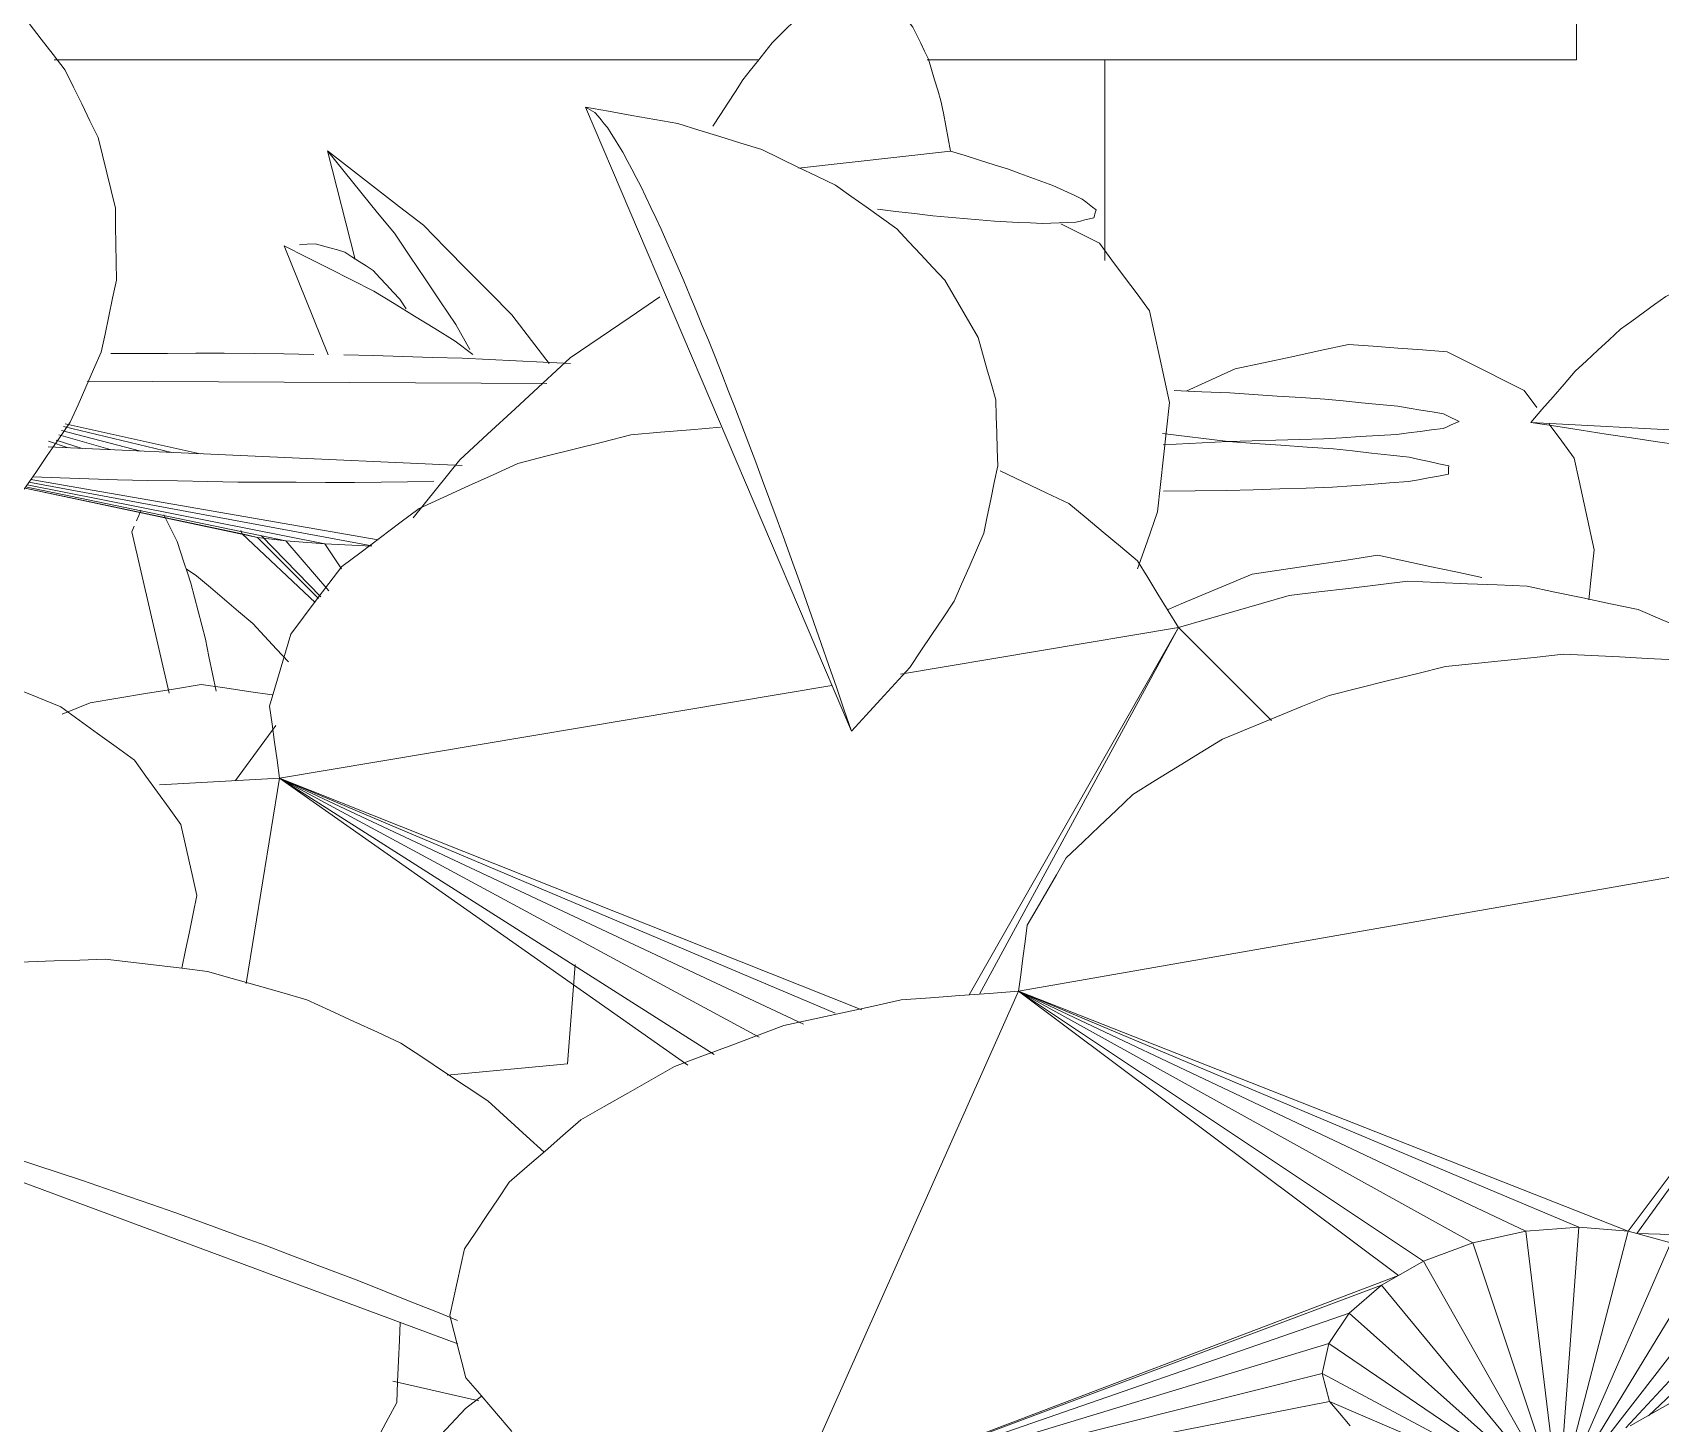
# Model space of a CAD drawing. Header units: metres. Extents: x 10.2 to 20.8, y -0.2 to 6.6.
# Drawn here: x 14.5216 to 14.5875, y 2.7648 to 2.8211 of the extents above; entities that cross this region are included whole.
import ezdxf

# ---------------------------------------------------------------- set-up
doc = ezdxf.new("R2010")
doc.units = ezdxf.units.M
for name, color, linetype, lineweight in [('Importações nas famílias', 250, 'Continuous', 5), ('Pilares estruturais', 7, 'Continuous', 5), ('Quadro estrutural', 7, 'Continuous', 5), ('Vegetação', 7, 'Continuous', 5)]:
    doc.layers.add(name, color=color, linetype=linetype, lineweight=lineweight)

# ---------------------------------------------------------------- blocks, each defined once
blk = doc.blocks.new('Planta_pergolado_12200 - plantas pergolado_skp_Component_12-V4105-Corte 3')
at = {"layer": 'Importações nas famílias'}
for p, q in [((14.533561, 2.808055), (14.531771, 2.812477)), ((14.536709, 2.809926), (14.53646, 2.810313)), ((14.538702, 2.808612), (14.539417, 2.808068))]:
    blk.add_line(p, q, dxfattribs=at)
at = {"layer": 'Importações nas famílias', "flags": 128}
for points in [[(14.531771, 2.812477), (14.532681, 2.812018), (14.533591, 2.811559), (14.534501, 2.8111), (14.535411, 2.810641)], [(14.533024, 2.812556), (14.532711, 2.812536), (14.532397, 2.812516)], [(14.534232, 2.812218), (14.53393, 2.812303), (14.533628, 2.812387), (14.533326, 2.812472), (14.533024, 2.812556)], [(14.535381, 2.811468), (14.535094, 2.811655), (14.534807, 2.811843), (14.534519, 2.812031), (14.534232, 2.812218)], [(14.53646, 2.810313), (14.53619, 2.810602), (14.535921, 2.81089), (14.535651, 2.811179), (14.535381, 2.811468)], [(14.535411, 2.810641), (14.536234, 2.810134), (14.537056, 2.809626), (14.537879, 2.809119), (14.538702, 2.808612)]]:
    blk.add_lwpolyline(points, dxfattribs=at)
blk = doc.blocks.new('Planta_pergolado_12200 - plantas pergolado_skp_Component_12-V4106-Corte 3')
at = {"layer": 'Importações nas famílias'}
for p, q in [((14.525606, 2.800896), (14.525699, 2.801115)), ((14.527114, 2.79436), (14.525606, 2.800896)), ((14.528218, 2.799115), (14.527809, 2.799394))]:
    blk.add_line(p, q, dxfattribs=at)
at = {"layer": 'Importações nas famílias', "flags": 128}
for points in [[(14.525791, 2.801335), (14.525884, 2.801554), (14.525976, 2.801774)], [(14.526902, 2.801576), (14.527035, 2.801308), (14.527169, 2.80104), (14.527302, 2.800772), (14.527436, 2.800504)], [(14.527436, 2.800504), (14.527577, 2.800082), (14.527718, 2.799659), (14.52786, 2.799236), (14.528001, 2.798813)], [(14.528001, 2.798813), (14.528146, 2.798245), (14.528292, 2.797677), (14.528438, 2.797109), (14.528583, 2.796541)], [(14.530501, 2.797179), (14.52993, 2.797663), (14.529359, 2.798147), (14.528789, 2.798631), (14.528218, 2.799115)], [(14.531946, 2.795626), (14.531464, 2.796144), (14.530982, 2.796661), (14.530501, 2.797179)], [(14.528583, 2.796541), (14.52873, 2.795842), (14.528877, 2.795142), (14.529023, 2.794443)]]:
    blk.add_lwpolyline(points, dxfattribs=at)
blk = doc.blocks.new('Planta_pergolado_12200 - plantas pergolado_skp_Component_17-V4107-Corte 3')
at = {"layer": 'Importações nas famílias'}
for p, q in [((14.518508, 2.807016), (14.516018, 2.807028)), ((14.51632, 2.806728), (14.519068, 2.806118)), ((14.51635, 2.806698), (14.519118, 2.806038)), ((14.519186, 2.805928), (14.516392, 2.806656)), ((14.519275, 2.805787), (14.516448, 2.8066)), ((14.542405, 2.806896), (14.523791, 2.806989)), ((14.519382, 2.805615), (14.516519, 2.80653)), ((14.519449, 2.805507), (14.516565, 2.806484)), ((14.522906, 2.805267), (14.528378, 2.804053)), ((14.523027, 2.804295), (14.522238, 2.804563)), ((14.523594, 2.80427), (14.522536, 2.804608)), ((14.524725, 2.804219), (14.522652, 2.804815)), ((14.525969, 2.804162), (14.522756, 2.804999)), ((14.522841, 2.80515), (14.527225, 2.804105)), ((14.569995, 2.804543), (14.56734, 2.804873)), ((14.518177, 2.804515), (14.520123, 2.804427)), ((14.522215, 2.804332), (14.538977, 2.803574)), ((14.569995, 2.804543), (14.567359, 2.804413)), ((14.519037, 2.80325), (14.521113, 2.80284)), ((14.51877, 2.80323), (14.52118, 2.802733)), ((14.518788, 2.80319), (14.530077, 2.800807)), ((14.51879, 2.803186), (14.530696, 2.800667)), ((14.520367, 2.803168), (14.519331, 2.803226)), ((14.5197, 2.80322), (14.52103, 2.802973)), ((14.521305, 2.802707), (14.531839, 2.800533)), ((14.521363, 2.802791), (14.533427, 2.800412)), ((14.521436, 2.802897), (14.535322, 2.800319)), ((14.535582, 2.800573), (14.521515, 2.803012)), ((14.530077, 2.800807), (14.530024, 2.800942)), ((14.530696, 2.800667), (14.530077, 2.800807)), ((14.530077, 2.800807), (14.533025, 2.798029)), ((14.533169, 2.798192), (14.530696, 2.800667)), ((14.531154, 2.800613), (14.530696, 2.800667)), ((14.533258, 2.798258), (14.530858, 2.800735)), ((14.531839, 2.800533), (14.531154, 2.800613)), ((14.533427, 2.800412), (14.531839, 2.800533)), ((14.531839, 2.800533), (14.533588, 2.798506)), ((14.534099, 2.799394), (14.533427, 2.800412)), ((14.535318, 2.800315), (14.533427, 2.800412))]:
    blk.add_line(p, q, dxfattribs=at)
at = {"layer": 'Importações nas famílias', "flags": 128}
for points in [[(14.524751, 2.808108), (14.525899, 2.808113), (14.527046, 2.808117), (14.528194, 2.808121), (14.529341, 2.808125)], [(14.529341, 2.808125), (14.530554, 2.808109), (14.531767, 2.808093), (14.53298, 2.808077)], [(14.534193, 2.808061), (14.535388, 2.808026), (14.536584, 2.807991), (14.53778, 2.807956), (14.538975, 2.80792)], [(14.538975, 2.80792), (14.540072, 2.807869), (14.541169, 2.807817), (14.542266, 2.807765), (14.543363, 2.807713)], [(14.515465, 2.807613), (14.51599, 2.807671), (14.516516, 2.807728), (14.517042, 2.807786), (14.517568, 2.807843)], [(14.567813, 2.806612), (14.568936, 2.806563), (14.570059, 2.806514)], [(14.570059, 2.806514), (14.571023, 2.806452), (14.571986, 2.806389), (14.57295, 2.806327), (14.573914, 2.806264)], [(14.573914, 2.806264), (14.574652, 2.806192), (14.575391, 2.806119), (14.576129, 2.806047), (14.576868, 2.805975)], [(14.576868, 2.805975), (14.577331, 2.805898), (14.577795, 2.805821), (14.578258, 2.805744), (14.578721, 2.805667)], [(14.579347, 2.805361), (14.579185, 2.80529), (14.579024, 2.805219), (14.578863, 2.805149), (14.578702, 2.805078)], [(14.578721, 2.805667), (14.578878, 2.80559), (14.579034, 2.805514), (14.57919, 2.805437), (14.579347, 2.805361)], [(14.573861, 2.804655), (14.572894, 2.804627), (14.571928, 2.804599), (14.570961, 2.804571), (14.569995, 2.804543)], [(14.576831, 2.804837), (14.576088, 2.804791), (14.575346, 2.804746), (14.574603, 2.8047), (14.573861, 2.804655)], [(14.578702, 2.805078), (14.578234, 2.805018), (14.577766, 2.804957), (14.577299, 2.804897), (14.576831, 2.804837)], [(14.569995, 2.804543), (14.571062, 2.80447), (14.57213, 2.804397), (14.573198, 2.804324), (14.574265, 2.804251)], [(14.574265, 2.804251), (14.575032, 2.804166), (14.575798, 2.804082), (14.576564, 2.803998), (14.57733, 2.803913)], [(14.57733, 2.803913), (14.577729, 2.803825), (14.578128, 2.803737), (14.578527, 2.803649), (14.578926, 2.80356)], [(14.578926, 2.80356), (14.578923, 2.803476), (14.578921, 2.803391), (14.578919, 2.803306), (14.578917, 2.803221)], [(14.525029, 2.803), (14.523864, 2.803042), (14.522698, 2.803084), (14.521592, 2.803124)], [(14.529893, 2.802904), (14.528677, 2.802928), (14.527461, 2.802952), (14.526245, 2.802976), (14.525029, 2.803)], [(14.534627, 2.802889), (14.533444, 2.802892), (14.53226, 2.802896), (14.531077, 2.8029), (14.529893, 2.802904)], [(14.537838, 2.802937), (14.536767, 2.802921), (14.535697, 2.802905), (14.534627, 2.802889)], [(14.574225, 2.802699), (14.573154, 2.802665), (14.572084, 2.80263), (14.571013, 2.802595), (14.569943, 2.80256)], [(14.577304, 2.802926), (14.576534, 2.802869), (14.575764, 2.802813), (14.574994, 2.802756), (14.574225, 2.802699)], [(14.578917, 2.803221), (14.578513, 2.803148), (14.57811, 2.803074), (14.577707, 2.803), (14.577304, 2.802926)], [(14.569943, 2.80256), (14.568663, 2.802551), (14.567383, 2.802541)]]:
    blk.add_lwpolyline(points, dxfattribs=at)
blk = doc.blocks.new('Planta_pergolado_12200 - plantas pergolado_skp_Component_16-V4108-Corte 3')
for name in ['Planta_pergolado_12200 - plantas pergolado_skp_Component_12-V4105-Corte 3', 'Planta_pergolado_12200 - plantas pergolado_skp_Component_17-V4107-Corte 3', 'Planta_pergolado_12200 - plantas pergolado_skp_Component_12-V4106-Corte 3']:
    blk.add_blockref(name, (0, 0))
blk = doc.blocks.new('Planta_pergolado_12200 - plantas pergolado_skp_-V4187-Corte 3')
blk.add_blockref('Planta_pergolado_12200 - plantas pergolado_skp_Component_16-V4108-Corte 3', (0, 0))
blk = doc.blocks.new('Planta_pergolado_12200 - plantas pergolado_skp_Component_12-V4421-Corte 3')
at = {"layer": 'Importações nas famílias'}
blk.add_line((14.504186, 2.82997), (14.521248, 2.802625), dxfattribs=at)
at = {"layer": 'Importações nas famílias', "flags": 128}
for points in [[(14.508236, 2.829172), (14.507224, 2.829371), (14.506211, 2.829571), (14.505199, 2.82977), (14.504186, 2.82997)], [(14.504186, 2.82997), (14.504475, 2.829859), (14.504763, 2.829748), (14.505052, 2.829637), (14.50534, 2.829526)], [(14.50534, 2.829526), (14.505654, 2.829316), (14.505968, 2.829107), (14.506281, 2.828897), (14.506595, 2.828688)], [(14.512024, 2.827954), (14.511077, 2.828258), (14.51013, 2.828563), (14.509183, 2.828867), (14.508236, 2.829172)], [(14.506595, 2.828688), (14.50693, 2.828382), (14.507265, 2.828076), (14.5076, 2.82777), (14.507936, 2.827464)], [(14.51546, 2.826343), (14.514601, 2.826746), (14.513742, 2.827149), (14.512883, 2.827551), (14.512024, 2.827954)], [(14.507936, 2.827464), (14.508289, 2.827066), (14.508642, 2.826667), (14.508995, 2.826268), (14.509348, 2.82587)], [(14.518464, 2.824379), (14.517713, 2.82487), (14.516962, 2.825361), (14.516211, 2.825852), (14.51546, 2.826343)], [(14.509348, 2.82587), (14.509715, 2.825383), (14.510082, 2.824896), (14.510449, 2.824409), (14.510815, 2.823922)], [(14.520966, 2.822107), (14.520341, 2.822675), (14.519715, 2.823243), (14.51909, 2.823811), (14.518464, 2.824379)], [(14.510815, 2.823922), (14.511192, 2.823351), (14.511569, 2.822781), (14.511946, 2.822211), (14.512323, 2.821641)], [(14.522907, 2.81958), (14.522422, 2.820212), (14.521937, 2.820843), (14.521452, 2.821475), (14.520966, 2.822107)], [(14.512323, 2.821641), (14.512705, 2.820994), (14.513088, 2.820348), (14.51347, 2.819701), (14.513852, 2.819054)], [(14.524242, 2.816857), (14.523908, 2.817538), (14.523575, 2.818219), (14.523241, 2.818899), (14.522907, 2.81958)], [(14.513852, 2.819054), (14.514236, 2.818338), (14.51462, 2.817622), (14.515004, 2.816905), (14.515388, 2.816189)], [(14.524938, 2.814003), (14.524764, 2.814717), (14.52459, 2.81543), (14.524416, 2.816144), (14.524242, 2.816857)], [(14.515388, 2.816189), (14.515769, 2.815411), (14.51615, 2.814633), (14.516531, 2.813856), (14.516912, 2.813078)], [(14.52498, 2.811085), (14.52497, 2.811815), (14.524959, 2.812544), (14.524949, 2.813274), (14.524938, 2.814003)], [(14.516912, 2.813078), (14.517286, 2.812247), (14.51766, 2.811416), (14.518033, 2.810586), (14.518407, 2.809755)], [(14.524367, 2.80817), (14.52452, 2.808899), (14.524674, 2.809628), (14.524827, 2.810356), (14.52498, 2.811085)], [(14.518407, 2.809755), (14.51877, 2.808881), (14.519133, 2.808006), (14.519495, 2.807132), (14.519858, 2.806258)], [(14.523113, 2.805328), (14.523427, 2.806038), (14.52374, 2.806749), (14.524054, 2.80746), (14.524367, 2.80817)], [(14.519858, 2.806258), (14.520205, 2.805349), (14.520553, 2.804441), (14.5209, 2.803533), (14.521248, 2.802625)], [(14.521248, 2.802625), (14.521714, 2.8033), (14.52218, 2.803976), (14.522647, 2.804652), (14.523113, 2.805328)]]:
    blk.add_lwpolyline(points, dxfattribs=at)
blk = doc.blocks.new('Planta_pergolado_12200 - plantas pergolado_skp_Component_12-V4422-Corte 3')
at = {"layer": 'Importações nas famílias'}
blk.add_line((14.558754, 2.816308), (14.552602, 2.81562), dxfattribs=at)
at = {"layer": 'Importações nas famílias', "flags": 128}
for points in [[(14.553736, 2.82253), (14.553467, 2.82235), (14.553198, 2.82217), (14.552929, 2.821991), (14.55266, 2.821811)], [(14.554742, 2.822843), (14.55449, 2.822765), (14.554239, 2.822686), (14.553987, 2.822608), (14.553736, 2.82253)], [(14.555667, 2.822746), (14.555435, 2.82277), (14.555204, 2.822794), (14.554973, 2.822819), (14.554742, 2.822843)], [(14.5565, 2.82224), (14.556292, 2.822367), (14.556084, 2.822493), (14.555875, 2.822619), (14.555667, 2.822746)], [(14.55266, 2.821811), (14.552377, 2.821531), (14.552093, 2.821252), (14.55181, 2.820972), (14.551527, 2.820693)], [(14.557233, 2.821331), (14.55705, 2.821558), (14.556867, 2.821786), (14.556684, 2.822013), (14.5565, 2.82224)], [(14.557858, 2.820029), (14.557702, 2.820355), (14.557546, 2.82068), (14.55739, 2.821006), (14.557233, 2.821331)], [(14.551527, 2.820693), (14.551232, 2.820317), (14.550937, 2.819941), (14.550643, 2.819565), (14.550348, 2.819189)], [(14.558367, 2.818348), (14.55824, 2.818769), (14.558112, 2.819189), (14.557985, 2.819609), (14.557858, 2.820029)], [(14.550348, 2.819189), (14.550045, 2.818721), (14.549742, 2.818253), (14.54944, 2.817785), (14.549137, 2.817317)], [(14.558754, 2.816308), (14.558657, 2.816818), (14.558561, 2.817328), (14.558464, 2.817838), (14.558367, 2.818348)], [(14.561108, 2.81557), (14.56052, 2.815755), (14.559931, 2.815939), (14.559343, 2.816124), (14.558754, 2.816308)], [(14.5629, 2.814917), (14.562452, 2.815081), (14.562004, 2.815244), (14.561556, 2.815407), (14.561108, 2.81557)], [(14.564089, 2.814365), (14.563792, 2.814503), (14.563495, 2.814641), (14.563198, 2.814779), (14.5629, 2.814917)], [(14.555799, 2.813952), (14.556545, 2.813864), (14.557291, 2.813776), (14.558037, 2.813688)], [(14.564647, 2.813926), (14.564508, 2.814036), (14.564368, 2.814146), (14.564229, 2.814255), (14.564089, 2.814365)], [(14.564561, 2.813611), (14.564583, 2.81369), (14.564604, 2.813769), (14.564626, 2.813848), (14.564647, 2.813926)], [(14.558037, 2.813688), (14.55866, 2.813633), (14.559284, 2.813577), (14.559908, 2.813522), (14.560532, 2.813466)], [(14.560532, 2.813466), (14.561018, 2.813444), (14.561505, 2.813422), (14.561992, 2.8134), (14.562479, 2.813378)], [(14.562479, 2.813378), (14.562817, 2.813391), (14.563156, 2.813403), (14.563494, 2.813415), (14.563832, 2.813427)], [(14.563832, 2.813427), (14.564015, 2.813473), (14.564197, 2.813519), (14.564379, 2.813565), (14.564561, 2.813611)]]:
    blk.add_lwpolyline(points, dxfattribs=at)
blk = doc.blocks.new('Planta_pergolado_12200 - plantas pergolado_skp_Component_17-V4425-Corte 3')
at = {"layer": 'Importações nas famílias'}
for p, q in [((14.567979, 2.797018), (14.556734, 2.795133)), ((14.559515, 2.782141), (14.567979, 2.797018)), ((14.567979, 2.797018), (14.55993, 2.782172)), ((14.571753, 2.793256), (14.567979, 2.797018)), ((14.553955, 2.794667), (14.531591, 2.790919)), ((14.530237, 2.78261), (14.531591, 2.790919)), ((14.552799, 2.780954), (14.531591, 2.790919)), ((14.531591, 2.790919), (14.554084, 2.781397)), ((14.551002, 2.780425), (14.531591, 2.790919)), ((14.549187, 2.779726), (14.531591, 2.790919)), ((14.548124, 2.779295), (14.531591, 2.790919)), ((14.531591, 2.790919), (14.555169, 2.781533)), ((14.536174, 2.766506), (14.539651, 2.765708))]:
    blk.add_line(p, q, dxfattribs=at)
at = {"layer": 'Importações nas famílias', "flags": 128}
for points in [[(14.541231, 2.803659), (14.542374, 2.803949), (14.543517, 2.804239), (14.544661, 2.804528), (14.545804, 2.804818)], [(14.545804, 2.804818), (14.547015, 2.804923), (14.548226, 2.805028), (14.549437, 2.805133)], [(14.53724, 2.80184), (14.538238, 2.802295), (14.539236, 2.80275), (14.540233, 2.803204), (14.541231, 2.803659)], [(14.560764, 2.803356), (14.561693, 2.802915), (14.562622, 2.802475), (14.56355, 2.802034)], [(14.56355, 2.802034), (14.564245, 2.801456), (14.564939, 2.800878), (14.565634, 2.8003), (14.566328, 2.799722)], [(14.534105, 2.799484), (14.534889, 2.800073), (14.535673, 2.800662), (14.536457, 2.801251), (14.53724, 2.80184)], [(14.532038, 2.796753), (14.532555, 2.797436), (14.533072, 2.798119), (14.533588, 2.798801), (14.534105, 2.799484)], [(14.566328, 2.799722), (14.566741, 2.799046), (14.567153, 2.79837), (14.567566, 2.797694), (14.567979, 2.797018)], [(14.572459, 2.798316), (14.573663, 2.798459), (14.574867, 2.798602), (14.576071, 2.798745), (14.577275, 2.798888)], [(14.577275, 2.798888), (14.578481, 2.798839), (14.579687, 2.79879), (14.580893, 2.798741), (14.582099, 2.798692)], [(14.582099, 2.798692), (14.583225, 2.798455), (14.584351, 2.798218), (14.585477, 2.797981), (14.586602, 2.797744)], [(14.567979, 2.797018), (14.569099, 2.797342), (14.570219, 2.797667), (14.571339, 2.797992), (14.572459, 2.798316)], [(14.586602, 2.797744), (14.587571, 2.797335), (14.58854, 2.796926), (14.589508, 2.796517), (14.590477, 2.796107)], [(14.531181, 2.793831), (14.531395, 2.794562), (14.53161, 2.795292), (14.531824, 2.796022), (14.532038, 2.796753)], [(14.531591, 2.790919), (14.531489, 2.791647), (14.531386, 2.792375), (14.531284, 2.793103), (14.531181, 2.793831)], [(14.526732, 2.790653), (14.527947, 2.79072), (14.529162, 2.790786), (14.530377, 2.790853), (14.531591, 2.790919)]]:
    blk.add_lwpolyline(points, dxfattribs=at)
blk = doc.blocks.new('Planta_pergolado_12200 - plantas pergolado_skp_Component_16-V4426-Corte 3')
for name in ['Planta_pergolado_12200 - plantas pergolado_skp_Component_12-V4421-Corte 3', 'Planta_pergolado_12200 - plantas pergolado_skp_Component_12-V4422-Corte 3', 'Planta_pergolado_12200 - plantas pergolado_skp_Component_17-V4425-Corte 3']:
    blk.add_blockref(name, (0, 0))
blk = doc.blocks.new('Planta_pergolado_12200 - plantas pergolado_skp_Component_17-V4453-Corte 3')
at = {"layer": 'Importações nas famílias', "flags": 128}
for points in [[(14.518869, 2.795371), (14.519836, 2.79498), (14.520802, 2.79459), (14.521768, 2.7942), (14.522735, 2.793809)], [(14.522735, 2.793809), (14.523478, 2.79327), (14.524221, 2.792731), (14.524965, 2.792192), (14.525708, 2.791653)], [(14.525708, 2.791653), (14.526178, 2.791001), (14.526648, 2.79035), (14.527117, 2.789699), (14.527587, 2.789047)], [(14.527587, 2.789047), (14.527751, 2.788328), (14.527915, 2.787609), (14.528079, 2.78689), (14.528244, 2.786171)], [(14.528244, 2.786171), (14.528091, 2.785433), (14.527938, 2.784695), (14.527785, 2.783958), (14.527633, 2.78322)], [(14.536473, 2.768878), (14.536442, 2.76816), (14.536405, 2.76732), (14.536368, 2.76648), (14.536332, 2.76564)], [(14.536332, 2.76564), (14.535897, 2.76482), (14.535462, 2.764), (14.535027, 2.76318), (14.534592, 2.76236)]]:
    blk.add_lwpolyline(points, dxfattribs=at)
blk = doc.blocks.new('Planta_pergolado_12200 - plantas pergolado_skp_Component_16-V4454-Corte 3')
blk.add_blockref('Planta_pergolado_12200 - plantas pergolado_skp_Component_17-V4453-Corte 3', (0, 0))
blk = doc.blocks.new('Planta_pergolado_12200 - plantas pergolado_skp_Component_17-V4486-Corte 3')
at = {"layer": 'Importações nas famílias'}
blk.add_line((14.581982, 2.806613), (14.582489, 2.80593), dxfattribs=at)
at = {"layer": 'Importações nas famílias', "flags": 128}
for points in [[(14.57028, 2.807487), (14.571429, 2.807735), (14.572577, 2.807983), (14.573726, 2.808232), (14.574874, 2.80848)], [(14.574874, 2.80848), (14.575872, 2.808405), (14.57687, 2.808331), (14.577867, 2.808256), (14.578865, 2.808182)], [(14.578865, 2.808182), (14.579644, 2.80779), (14.580423, 2.807397), (14.581202, 2.807005), (14.581982, 2.806613)], [(14.568296, 2.806586), (14.56906, 2.806932), (14.57028, 2.807487)], [(14.582996, 2.805246), (14.583504, 2.804563), (14.584011, 2.80388)], [(14.584011, 2.80388), (14.584212, 2.802952), (14.584413, 2.802024), (14.584614, 2.801096), (14.584815, 2.800169)], [(14.584815, 2.800169), (14.584696, 2.79906), (14.584598, 2.798142)]]:
    blk.add_lwpolyline(points, dxfattribs=at)
blk = doc.blocks.new('Planta_pergolado_12200 - plantas pergolado_skp_Component_16-V4487-Corte 3')
blk.add_blockref('Planta_pergolado_12200 - plantas pergolado_skp_Component_17-V4486-Corte 3', (0, 0))
blk = doc.blocks.new('Planta_pergolado_12200 - plantas pergolado_skp_Component_12-V4488-Corte 3')
at = {"layer": 'Importações nas famílias'}
for p, q in [((14.533529, 2.816313), (14.534646, 2.811917)), ((14.538727, 2.809281), (14.539289, 2.808274))]:
    blk.add_line(p, q, dxfattribs=at)
at = {"layer": 'Importações nas famílias', "flags": 128}
for points in [[(14.537412, 2.813303), (14.536441, 2.814056), (14.53547, 2.814808), (14.5345, 2.815561), (14.533529, 2.816313)], [(14.533529, 2.816313), (14.534206, 2.81548), (14.534883, 2.814647), (14.535559, 2.813814), (14.536236, 2.812981)], [(14.54099, 2.809678), (14.540096, 2.810584), (14.539201, 2.81149), (14.538306, 2.812397), (14.537412, 2.813303)], [(14.536236, 2.812981), (14.536859, 2.812056), (14.537482, 2.811131), (14.538105, 2.810206), (14.538727, 2.809281)], [(14.542507, 2.807702), (14.541788, 2.808639), (14.54099, 2.809678)]]:
    blk.add_lwpolyline(points, dxfattribs=at)
blk = doc.blocks.new('Planta_pergolado_12200 - plantas pergolado_skp_Component_16-V4489-Corte 3')
blk.add_blockref('Planta_pergolado_12200 - plantas pergolado_skp_Component_12-V4488-Corte 3', (0, 0))
blk = doc.blocks.new('Planta_pergolado_12200 - plantas pergolado_skp_Component_17-V4493-Corte 3')
at = {"layer": 'Importações nas famílias'}
for p, q in [((14.522788, 2.79351), (14.523915, 2.79397)), ((14.531438, 2.793046), (14.529804, 2.790821))]:
    blk.add_line(p, q, dxfattribs=at)
at = {"layer": 'Importações nas famílias', "flags": 128}
for points in [[(14.563225, 2.81336), (14.564004, 2.812968), (14.564783, 2.812576)], [(14.564783, 2.812576), (14.565291, 2.811893), (14.565798, 2.811209), (14.566305, 2.810526), (14.566813, 2.809843)], [(14.543359, 2.807943), (14.544569, 2.808766), (14.545779, 2.809588), (14.546989, 2.81041)], [(14.566813, 2.809843), (14.567014, 2.808915), (14.567215, 2.807987), (14.567416, 2.807059), (14.567617, 2.806132)], [(14.538892, 2.803806), (14.540009, 2.80484), (14.541126, 2.805874), (14.542242, 2.806909), (14.543359, 2.807943)], [(14.567617, 2.806132), (14.567498, 2.805023), (14.567379, 2.803914), (14.56726, 2.802805), (14.567141, 2.801696)], [(14.536997, 2.801453), (14.537945, 2.80263), (14.538892, 2.803806)], [(14.567141, 2.801696), (14.56671, 2.800481), (14.566324, 2.799394)], [(14.570962, 2.799182), (14.572235, 2.799372), (14.573509, 2.799561), (14.574782, 2.79975), (14.576056, 2.79994)], [(14.576056, 2.79994), (14.577107, 2.799716), (14.578159, 2.799492), (14.579211, 2.799268), (14.580262, 2.799044)], [(14.567566, 2.797746), (14.56819, 2.79801), (14.569576, 2.798596), (14.570962, 2.799182)], [(14.523915, 2.79397), (14.52504, 2.794155), (14.526164, 2.794339), (14.527288, 2.794524), (14.528413, 2.794708)], [(14.528413, 2.794708), (14.529372, 2.794569), (14.530331, 2.79443), (14.53129, 2.79429)]]:
    blk.add_lwpolyline(points, dxfattribs=at)
blk = doc.blocks.new('Planta_pergolado_12200 - plantas pergolado_skp_Component_16-V4494-Corte 3')
blk.add_blockref('Planta_pergolado_12200 - plantas pergolado_skp_Component_17-V4493-Corte 3', (0, 0))
blk = doc.blocks.new('Planta_pergolado_12200 - plantas pergolado_skp_-V4512-Corte 3')
for name in ['Planta_pergolado_12200 - plantas pergolado_skp_Component_16-V4489-Corte 3', 'Planta_pergolado_12200 - plantas pergolado_skp_Component_16-V4494-Corte 3', 'Planta_pergolado_12200 - plantas pergolado_skp_Component_16-V4487-Corte 3']:
    blk.add_blockref(name, (0, 0))
blk = doc.blocks.new('Planta_pergolado_12200 - plantas pergolado_skp_-V4513-Corte 3')
for name in ['Planta_pergolado_12200 - plantas pergolado_skp_-V4512-Corte 3', 'Planta_pergolado_12200 - plantas pergolado_skp_Component_16-V4426-Corte 3', 'Planta_pergolado_12200 - plantas pergolado_skp_Component_16-V4454-Corte 3']:
    blk.add_blockref(name, (0, 0))
blk = doc.blocks.new('Planta_pergolado_12200 - plantas pergolado_skp_-V4514-Corte 3')
for name in ['Planta_pergolado_12200 - plantas pergolado_skp_-V4513-Corte 3', 'Planta_pergolado_12200 - plantas pergolado_skp_-V4187-Corte 3']:
    blk.add_blockref(name, (0, 0))
blk = doc.blocks.new('Planta_pergolado_12200 - plantas pergolado_skp_Component_12-V5004-Corte 3')
at = {"layer": 'Importações nas famílias'}
blk.add_line((14.675187, 2.790954), (14.685956, 2.765688), dxfattribs=at)
at = {"layer": 'Importações nas famílias', "flags": 128}
for points in [[(14.678927, 2.790295), (14.677992, 2.79046), (14.677057, 2.790625), (14.676122, 2.790789), (14.675187, 2.790954)], [(14.675187, 2.790954), (14.675283, 2.790901), (14.675379, 2.790849), (14.675475, 2.790796), (14.675571, 2.790743)], [(14.675571, 2.790743), (14.675698, 2.790591), (14.675824, 2.790439), (14.67595, 2.790287), (14.676076, 2.790135)], [(14.676076, 2.790135), (14.676231, 2.789886), (14.676386, 2.789636), (14.676541, 2.789386), (14.676696, 2.789136)], [(14.682326, 2.789236), (14.681476, 2.789501), (14.680626, 2.789766), (14.679777, 2.79003), (14.678927, 2.790295)], [(14.676696, 2.789136), (14.676878, 2.788792), (14.677059, 2.788447), (14.677241, 2.788103), (14.677423, 2.787758)], [(14.685305, 2.787802), (14.68456, 2.788161), (14.683816, 2.788519), (14.683071, 2.788878), (14.682326, 2.789236)], [(14.677423, 2.787758), (14.67763, 2.787322), (14.677837, 2.786887), (14.678044, 2.786451), (14.678251, 2.786015)], [(14.687794, 2.786026), (14.687172, 2.78647), (14.686549, 2.786914), (14.685927, 2.787358), (14.685305, 2.787802)], [(14.678251, 2.786015), (14.67848, 2.785493), (14.67871, 2.784971), (14.678939, 2.784449), (14.679169, 2.783927)], [(14.689734, 2.783951), (14.689249, 2.78447), (14.688764, 2.784988), (14.688279, 2.785507), (14.687794, 2.786026)], [(14.679169, 2.783927), (14.679418, 2.783325), (14.679668, 2.782723), (14.679918, 2.78212), (14.680167, 2.781518)], [(14.691081, 2.781624), (14.690744, 2.782205), (14.690408, 2.782787), (14.690071, 2.783369), (14.689734, 2.783951)], [(14.680167, 2.781518), (14.680435, 2.780842), (14.680702, 2.780165), (14.680969, 2.779489), (14.681236, 2.778813)], [(14.691802, 2.7791), (14.691621, 2.779731), (14.691441, 2.780362), (14.691261, 2.780993), (14.691081, 2.781624)], [(14.69188, 2.776439), (14.69186, 2.777105), (14.691841, 2.77777), (14.691821, 2.778435), (14.691802, 2.7791)], [(14.681236, 2.778813), (14.681517, 2.778071), (14.681798, 2.777328), (14.68208, 2.776586), (14.682361, 2.775844)], [(14.691314, 2.773704), (14.691456, 2.774388), (14.691597, 2.775072), (14.691739, 2.775755), (14.69188, 2.776439)], [(14.682361, 2.775844), (14.682654, 2.775043), (14.682947, 2.774243), (14.683239, 2.773443), (14.683532, 2.772642)], [(14.690117, 2.770957), (14.690416, 2.771644), (14.690716, 2.77233), (14.691015, 2.773017), (14.691314, 2.773704)], [(14.683532, 2.772642), (14.683833, 2.771793), (14.684133, 2.770943), (14.684434, 2.770094), (14.684735, 2.769244)], [(14.688317, 2.768264), (14.688767, 2.768937), (14.689217, 2.769611), (14.689667, 2.770284), (14.690117, 2.770957)], [(14.684735, 2.769244), (14.68504, 2.768355), (14.685345, 2.767466), (14.685651, 2.766577), (14.685956, 2.765688)], [(14.685956, 2.765688), (14.686546, 2.766332), (14.687137, 2.766976), (14.687727, 2.76762), (14.688317, 2.768264)]]:
    blk.add_lwpolyline(points, dxfattribs=at)
blk = doc.blocks.new('Planta_pergolado_12200 - plantas pergolado_skp_Component_12-V5023-Corte 3')
at = {"layer": 'Importações nas famílias'}
blk.add_line((14.76988, 2.687646), (14.750673, 2.688674), dxfattribs=at)
at = {"layer": 'Importações nas famílias', "flags": 128}
for points in [[(14.759761, 2.69523), (14.759312, 2.695098), (14.758864, 2.694967), (14.758415, 2.694835), (14.757966, 2.694704)], [(14.761506, 2.695344), (14.76107, 2.695316), (14.760634, 2.695287), (14.760198, 2.695258), (14.759761, 2.69523)], [(14.76318, 2.695047), (14.762762, 2.695121), (14.762343, 2.695196), (14.761925, 2.69527), (14.761506, 2.695344)], [(14.757966, 2.694704), (14.757509, 2.694471), (14.757052, 2.694238), (14.756595, 2.694006), (14.756138, 2.693773)], [(14.764765, 2.69434), (14.764369, 2.694517), (14.763973, 2.694693), (14.763577, 2.69487), (14.76318, 2.695047)], [(14.766244, 2.693232), (14.765874, 2.693509), (14.765504, 2.693786), (14.765135, 2.694063), (14.764765, 2.69434)], [(14.756138, 2.693773), (14.755679, 2.693441), (14.755219, 2.69311), (14.75476, 2.692778), (14.7543, 2.692447)], [(14.767599, 2.691735), (14.76726, 2.692109), (14.766921, 2.692484), (14.766582, 2.692858), (14.766244, 2.693232)], [(14.7543, 2.692447), (14.753843, 2.69202), (14.753386, 2.691594), (14.752929, 2.691167), (14.752472, 2.690741)], [(14.768815, 2.689866), (14.768511, 2.690333), (14.768207, 2.690801), (14.767903, 2.691268), (14.767599, 2.691735)], [(14.752472, 2.690741), (14.752022, 2.690224), (14.751572, 2.689707), (14.751123, 2.68919), (14.750673, 2.688674)], [(14.76988, 2.687646), (14.769614, 2.688201), (14.769348, 2.688756), (14.769082, 2.689311), (14.768815, 2.689866)], [(14.750673, 2.688674), (14.751691, 2.688516), (14.75271, 2.688359), (14.753728, 2.688202), (14.754746, 2.688044)], [(14.754746, 2.688044), (14.755708, 2.687905), (14.756671, 2.687766), (14.757633, 2.687627), (14.758595, 2.687488)], [(14.758595, 2.687488), (14.759479, 2.68737), (14.760363, 2.687252), (14.761247, 2.687134), (14.762131, 2.687017)], [(14.771494, 2.687148), (14.77109, 2.687272), (14.770687, 2.687397), (14.770284, 2.687521), (14.76988, 2.687646)], [(14.762131, 2.687017), (14.762915, 2.686923), (14.7637, 2.68683), (14.764485, 2.686736), (14.765269, 2.686643)], [(14.765269, 2.686643), (14.765937, 2.686576), (14.766604, 2.686509), (14.767271, 2.686441), (14.767938, 2.686374)], [(14.772491, 2.686744), (14.772242, 2.686845), (14.771992, 2.686946), (14.771743, 2.687047), (14.771494, 2.687148)], [(14.772848, 2.686443), (14.772759, 2.686518), (14.77267, 2.686593), (14.77258, 2.686669), (14.772491, 2.686744)], [(14.767938, 2.686374), (14.768472, 2.686335), (14.769005, 2.686296), (14.769539, 2.686257), (14.770073, 2.686218)], [(14.770073, 2.686218), (14.770461, 2.686208), (14.770849, 2.686197), (14.771237, 2.686187), (14.771625, 2.686177)], [(14.771625, 2.686177), (14.771858, 2.686196), (14.772091, 2.686215), (14.772324, 2.686234), (14.772557, 2.686253)], [(14.772557, 2.686253), (14.77263, 2.6863), (14.772703, 2.686348), (14.772776, 2.686395), (14.772848, 2.686443)]]:
    blk.add_lwpolyline(points, dxfattribs=at)
blk = doc.blocks.new('Planta_pergolado_12200 - plantas pergolado_skp_Component_12-V5041-Corte 3')
at = {"layer": 'Importações nas famílias'}
for p, q in [((14.520383, 2.783437), (14.519365, 2.783235)), ((14.517026, 2.776092), (14.538804, 2.768014)), ((14.538051, 2.769264), (14.538794, 2.768953))]:
    blk.add_line(p, q, dxfattribs=at)
at = {"layer": 'Importações nas famílias', "flags": 128}
for points in [[(14.524533, 2.783593), (14.523496, 2.783554), (14.522458, 2.783515), (14.52142, 2.783476), (14.520383, 2.783437)], [(14.528668, 2.783093), (14.527634, 2.783218), (14.526601, 2.783343), (14.525567, 2.783468), (14.524533, 2.783593)], [(14.532689, 2.781948), (14.531684, 2.782235), (14.530678, 2.782521), (14.529673, 2.782807), (14.528668, 2.783093)], [(14.536503, 2.780187), (14.535549, 2.780627), (14.534596, 2.781068), (14.533642, 2.781508), (14.532689, 2.781948)], [(14.540019, 2.777849), (14.53914, 2.778433), (14.538261, 2.779018), (14.537382, 2.779602), (14.536503, 2.780187)], [(14.542296, 2.775774), (14.541588, 2.776419), (14.540803, 2.777134), (14.540019, 2.777849)], [(14.517954, 2.776455), (14.518892, 2.776161), (14.51983, 2.775867)], [(14.51983, 2.775867), (14.520773, 2.775556), (14.521716, 2.775245), (14.522659, 2.774934), (14.523602, 2.774623)], [(14.523602, 2.774623), (14.52454, 2.774299), (14.525477, 2.773975), (14.526414, 2.773651), (14.527352, 2.773326)], [(14.527352, 2.773326), (14.528273, 2.772993), (14.529194, 2.772659), (14.530115, 2.772325), (14.531037, 2.771991)], [(14.531037, 2.771991), (14.531932, 2.771651), (14.532827, 2.771311), (14.533722, 2.770972), (14.534616, 2.770632)], [(14.534616, 2.770632), (14.535475, 2.77029), (14.536334, 2.769948), (14.537192, 2.769606), (14.538051, 2.769264)]]:
    blk.add_lwpolyline(points, dxfattribs=at)
blk = doc.blocks.new('Planta_pergolado_12200 - plantas pergolado_skp_Component_12-V5043-Corte 3')
at = {"layer": 'Importações nas famílias'}
for p, q in [((14.539761, 2.765901), (14.539118, 2.765401)), ((14.530177, 2.74845), (14.550515, 2.761534))]:
    blk.add_line(p, q, dxfattribs=at)
at = {"layer": 'Importações nas famílias', "flags": 128}
for points in [[(14.539118, 2.765401), (14.538523, 2.764763), (14.537928, 2.764125), (14.537334, 2.763486), (14.536739, 2.762848)], [(14.536739, 2.762848), (14.536206, 2.762086), (14.535674, 2.761324), (14.535141, 2.760562), (14.534609, 2.7598)], [(14.534609, 2.7598), (14.534151, 2.758932), (14.533693, 2.758064), (14.533235, 2.757196), (14.532778, 2.756328)], [(14.546874, 2.755166), (14.547526, 2.755556), (14.548178, 2.755945), (14.548829, 2.756335), (14.549481, 2.756724)], [(14.532778, 2.756328), (14.532406, 2.755375), (14.532033, 2.754422), (14.531661, 2.753468), (14.531289, 2.752515)], [(14.543978, 2.753658), (14.544702, 2.754035), (14.545426, 2.754412), (14.54615, 2.754789), (14.546874, 2.755166)], [(14.540824, 2.752217), (14.541612, 2.752577), (14.542401, 2.752937), (14.543189, 2.753298), (14.543978, 2.753658)], [(14.531289, 2.752515), (14.531011, 2.751499), (14.530733, 2.750482), (14.530455, 2.749466), (14.530177, 2.74845)], [(14.537447, 2.750858), (14.538291, 2.751198), (14.539135, 2.751538), (14.539979, 2.751877), (14.540824, 2.752217)], [(14.533885, 2.749598), (14.534775, 2.749913), (14.535666, 2.750228), (14.536556, 2.750543), (14.537447, 2.750858)], [(14.530177, 2.74845), (14.531104, 2.748737), (14.532031, 2.749024), (14.532958, 2.749311), (14.533885, 2.749598)]]:
    blk.add_lwpolyline(points, dxfattribs=at)
blk = doc.blocks.new('Planta_pergolado_12200 - plantas pergolado_skp_Component_17-V5044-Corte 3')
at = {"layer": 'Importações nas famílias'}
for p, q in [((14.598206, 2.788713), (14.561512, 2.782288)), ((14.586198, 2.77257), (14.598206, 2.788713)), ((14.598206, 2.788713), (14.586545, 2.772475)), ((14.552199, 2.761398), (14.561512, 2.782288)), ((14.582048, 2.772574), (14.561512, 2.782288)), ((14.561512, 2.782288), (14.584195, 2.772733)), ((14.579905, 2.772105), (14.561512, 2.782288)), ((14.577911, 2.771358), (14.561512, 2.782288)), ((14.576886, 2.770774), (14.561512, 2.782288)), ((14.561512, 2.782288), (14.586198, 2.77257)), ((14.579905, 2.772105), (14.582048, 2.772574)), ((14.582048, 2.772574), (14.584195, 2.772733)), ((14.583134, 2.763688), (14.582048, 2.772574)), ((14.583532, 2.763775), (14.584195, 2.772733)), ((14.583941, 2.763865), (14.586198, 2.77257)), ((14.584195, 2.772733), (14.586198, 2.77257)), ((14.586198, 2.77257), (14.586545, 2.772475)), ((14.586545, 2.772475), (14.587922, 2.772098)), ((14.586545, 2.772475), (14.61157, 2.771793)), ((14.577911, 2.771358), (14.579905, 2.772105)), ((14.582741, 2.763602), (14.579905, 2.772105)), ((14.584374, 2.763973), (14.587922, 2.772098)), ((14.576886, 2.770774), (14.577911, 2.771358)), ((14.582413, 2.7634), (14.577911, 2.771358)), ((14.58488, 2.764163), (14.589248, 2.771348)), ((14.552199, 2.761398), (14.576886, 2.770774)), ((14.552199, 2.761398), (14.576202, 2.770384)), ((14.574895, 2.769249), (14.576202, 2.770384)), ((14.576202, 2.770384), (14.576886, 2.770774)), ((14.576202, 2.770384), (14.581923, 2.763455)), ((14.585454, 2.764378), (14.590087, 2.770371)), ((14.552199, 2.761398), (14.574895, 2.769249)), ((14.574078, 2.76803), (14.574895, 2.769249)), ((14.58144, 2.763419), (14.574895, 2.769249)), ((14.586095, 2.764618), (14.590382, 2.769235)), ((14.552199, 2.761398), (14.574078, 2.76803)), ((14.573807, 2.76681), (14.574078, 2.76803)), ((14.574078, 2.76803), (14.580873, 2.7634)), ((14.587013, 2.765105), (14.590111, 2.768015)), ((14.552199, 2.761398), (14.573807, 2.76681)), ((14.574102, 2.765674), (14.573807, 2.76681)), ((14.573807, 2.76681), (14.580186, 2.7634)), ((14.552199, 2.761398), (14.574102, 2.765674)), ((14.579401, 2.7634), (14.574102, 2.765674)), ((14.574438, 2.765282), (14.574102, 2.765674)), ((14.574941, 2.764697), (14.574438, 2.765282)), ((14.586278, 2.764687), (14.587987, 2.765661))]:
    blk.add_line(p, q, dxfattribs=at)
at = {"layer": 'Importações nas famílias', "flags": 128}
for points in [[(14.574082, 2.79427), (14.57526, 2.794562), (14.576438, 2.794855), (14.577616, 2.795147), (14.578794, 2.79544)], [(14.578794, 2.79544), (14.579991, 2.795563), (14.581187, 2.795686), (14.582383, 2.79581), (14.583579, 2.795933)], [(14.583579, 2.795933), (14.584712, 2.795878), (14.585845, 2.795824), (14.586978, 2.795769), (14.58811, 2.795715)], [(14.569764, 2.792502), (14.570843, 2.792944), (14.571923, 2.793386), (14.573003, 2.793828), (14.574082, 2.79427)], [(14.566133, 2.790257), (14.567041, 2.790819), (14.567948, 2.79138), (14.568856, 2.791941), (14.569764, 2.792502)], [(14.563438, 2.787688), (14.564112, 2.788331), (14.564786, 2.788973), (14.565459, 2.789615), (14.566133, 2.790257)], [(14.561862, 2.78497), (14.562256, 2.78565), (14.56265, 2.786329), (14.563044, 2.787009), (14.563438, 2.787688)], [(14.561512, 2.782288), (14.5616, 2.782959), (14.561687, 2.783629), (14.561775, 2.7843), (14.561862, 2.78497)], [(14.556753, 2.781937), (14.557942, 2.782025), (14.559132, 2.782113), (14.560322, 2.782201), (14.561512, 2.782288)], [(14.552, 2.780897), (14.553188, 2.781157), (14.554376, 2.781417), (14.555564, 2.781677), (14.556753, 2.781937)], [(14.547578, 2.779241), (14.548683, 2.779655), (14.549789, 2.780069), (14.550894, 2.780483), (14.552, 2.780897)], [(14.543788, 2.77708), (14.544735, 2.77762), (14.545683, 2.77816), (14.54663, 2.7787), (14.547578, 2.779241)], [(14.540889, 2.774562), (14.541614, 2.775192), (14.542338, 2.775821), (14.543063, 2.77645), (14.543788, 2.77708)], [(14.539078, 2.771859), (14.539531, 2.772535), (14.539983, 2.773211), (14.540436, 2.773886), (14.540889, 2.774562)], [(14.538478, 2.769155), (14.538628, 2.769831), (14.538778, 2.770507), (14.538928, 2.771183), (14.539078, 2.771859)], [(14.539131, 2.766634), (14.538968, 2.767265), (14.538805, 2.767895), (14.538642, 2.768525), (14.538478, 2.769155)], [(14.540992, 2.764468), (14.540527, 2.76501), (14.540062, 2.765551), (14.539596, 2.766093), (14.539131, 2.766634)]]:
    blk.add_lwpolyline(points, dxfattribs=at)
blk = doc.blocks.new('Planta_pergolado_12200 - plantas pergolado_skp_Component_16-V5045-Corte 3')
for name, p in [('Planta_pergolado_12200 - plantas pergolado_skp_Component_12-V5004-Corte 3', (-0.131213, 0.02713)), ('Planta_pergolado_12200 - plantas pergolado_skp_Component_12-V5023-Corte 3', (-0.168423, 0.11665)), ('Planta_pergolado_12200 - plantas pergolado_skp_Component_17-V5044-Corte 3', (0, 0)), ('Planta_pergolado_12200 - plantas pergolado_skp_Component_12-V5041-Corte 3', (0, 0)), ('Planta_pergolado_12200 - plantas pergolado_skp_Component_12-V5043-Corte 3', (0, 0))]:
    blk.add_blockref(name, p)
blk = doc.blocks.new('Planta_pergolado_12200 - plantas pergolado_skp_-V5112-Corte 3')
at = {"layer": 'Importações nas famílias'}
for p, q in [((14.543242, 2.779345), (14.54356, 2.783368)), ((14.538367, 2.778886), (14.543242, 2.779345))]:
    blk.add_line(p, q, dxfattribs=at)
blk.add_blockref('Planta_pergolado_12200 - plantas pergolado_skp_Component_16-V5045-Corte 3', (0, 0))
blk = doc.blocks.new('Planta_pergolado_12200 - plantas pergolado_skp_-V5113-Corte 3')
blk.add_blockref('Planta_pergolado_12200 - plantas pergolado_skp_-V5112-Corte 3', (0, 0))
blk = doc.blocks.new('Planta_pergolado_12200 - Planta_pergolado_12200-V5114-Corte 3')
for name in ['Planta_pergolado_12200 - plantas pergolado_skp_-V4514-Corte 3', 'Planta_pergolado_12200 - plantas pergolado_skp_-V5113-Corte 3']:
    blk.add_blockref(name, (0, 0))

msp = doc.modelspace()

# ---------------------------------------------------------------- linework, layer by layer
at = {"layer": 'Pilares estruturais', "color": 250}
msp.add_line((14.565, 2.82), (14.565, 2.811877), dxfattribs=at)
at = {"layer": 'Quadro estrutural', "color": 250}
for p, q in [((14.584098, 2.82), (14.584098, 2.85)), ((14.551008, 2.82), (14.522463, 2.82)), ((14.584098, 2.82), (14.557804, 2.82))]:
    msp.add_line(p, q, dxfattribs=at)

# ---------------------------------------------------------------- block references
at = {"layer": 'Vegetação', "color": 250}
msp.add_blockref('Planta_pergolado_12200 - Planta_pergolado_12200-V5114-Corte 3', (0, 0), dxfattribs=at)

doc.saveas('drawing.dxf')
